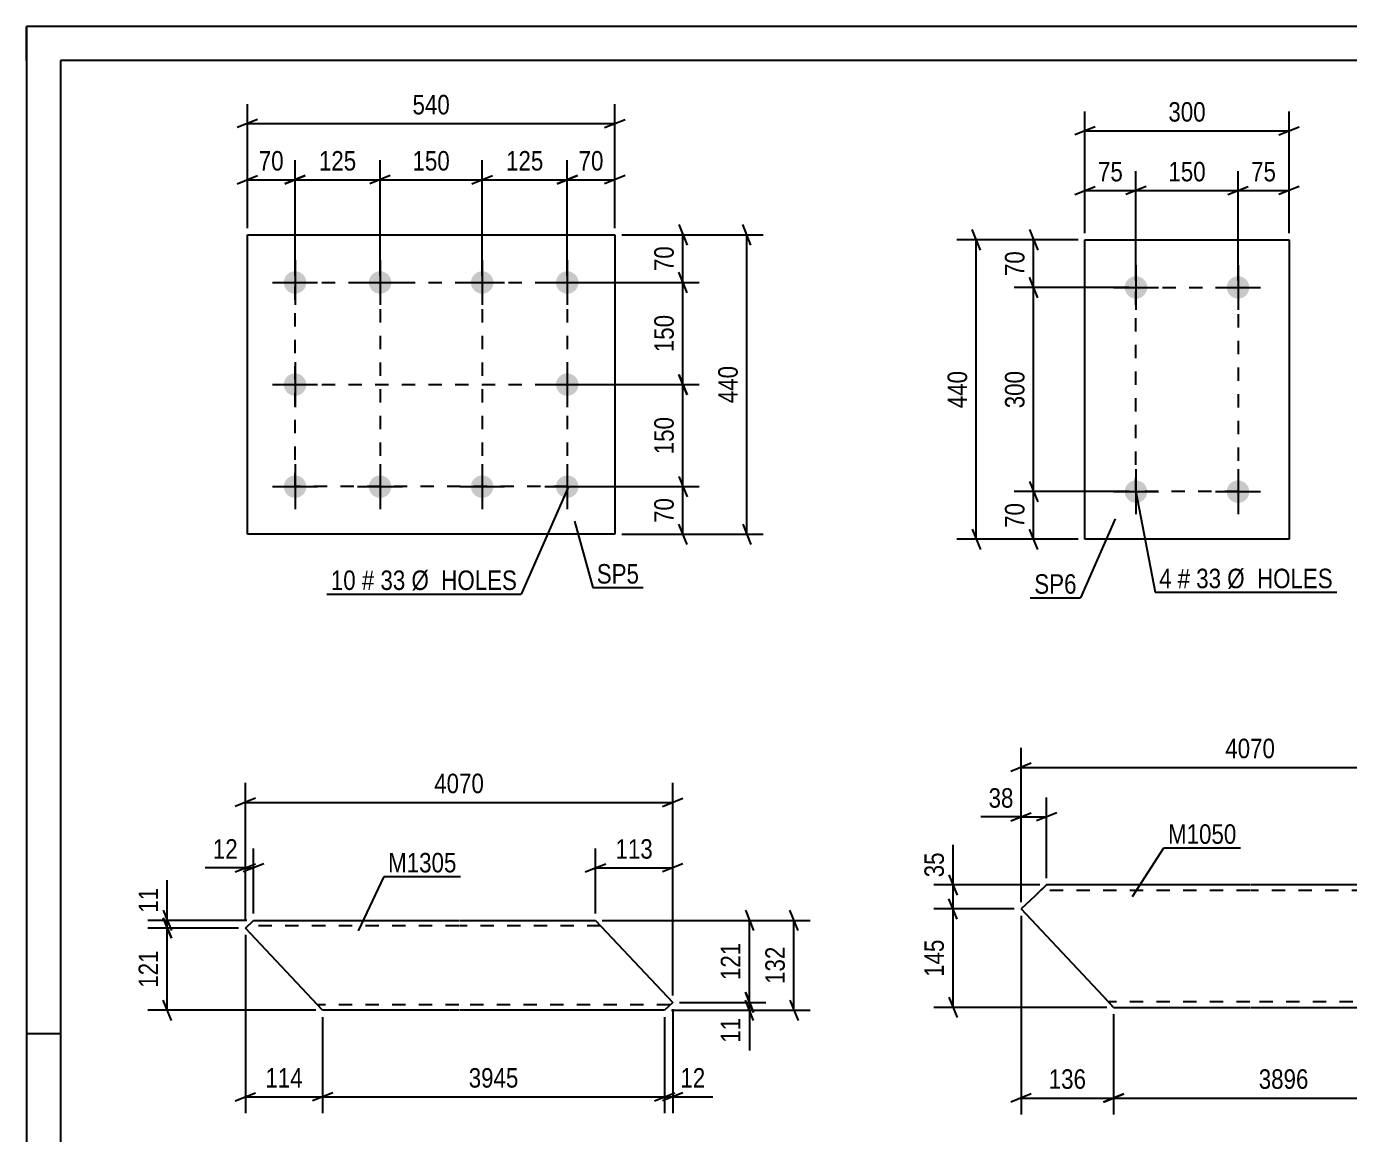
# Model space of a CAD drawing. Header units: millimetres. Extents: x 0 to 420, y 0 to 297.
# Drawn here: x 0 to 194.4, y 134.2 to 297 of the extents above; entities that cross this region are included whole.
import ezdxf

# ---------------------------------------------------------------- set-up
doc = ezdxf.new("R2010")
doc.units = ezdxf.units.MM
doc.linetypes.add('DXK_LINE_DOT2', pattern=[3.9198, 1.9599, -1.9599])
doc.styles.add('Arial Narrow', font='ARIALN.TTF', dxfattribs={"height": 0.2})

# ---------------------------------------------------------------- blocks, each defined once
blk = doc.blocks.new('Unknown-761551865-1131')
at = {"color": 5, "linetype": 'Continuous'}
for p, q in [((420, 297), (0, 297)), ((0, 297), (0, 0)), ((0, 292), (0, 297)), ((415, 292), (5, 292)), ((5, 292), (5, 5)), ((5, 149), (0, 149))]:
    blk.add_line(p, q, dxfattribs=at)
blk = doc.blocks.new('Part-761551865-6262 - 6256')
at = {"color": 2, "linetype": 'Continuous'}
for p, q in [((148.22, 169.26), (146.17, 167.33)), ((149.92, 170.86), (148.22, 169.26)), ((179.77, 170.86), (149.92, 170.86)), ((199.87, 170.86), (179.87, 170.86)), ((213.48, 156.39), (199.87, 170.86)), ((158.27, 154.46), (146.17, 167.33)), ((213.48, 156.39), (209.73, 152.86)), ((159.77, 152.86), (158.27, 154.46)), ((159.77, 152.86), (179.77, 152.86)), ((179.87, 152.86), (209.73, 152.86))]:
    blk.add_line(p, q, dxfattribs=at)
at = {"color": 7, "linetype": 'DXK_LINE_DOT2'}
for p, q in [((149.92, 170.86), (148.87, 169.87)), ((179.77, 170.06), (149.07, 170.06)), ((200.63, 170.06), (179.87, 170.06)), ((159.66, 152.98), (158.27, 154.46)), ((179.77, 153.66), (159.02, 153.66)), ((210.58, 153.66), (179.87, 153.66))]:
    blk.add_line(p, q, dxfattribs=at)
blk = doc.blocks.new('Part-761551865-3406 - 3389')
at = {"color": 2, "linetype": 'Continuous'}
for p, q in [((32.17, 164.53), (33.37, 165.65)), ((33.37, 165.65), (63.52, 165.65)), ((63.62, 165.65), (83.62, 165.65)), ((83.62, 165.65), (94.97, 153.59)), ((43.52, 152.45), (32.17, 164.53)), ((63.52, 152.45), (43.52, 152.45)), ((93.77, 152.45), (63.62, 152.45)), ((94.97, 153.59), (93.77, 152.45))]:
    blk.add_line(p, q, dxfattribs=at)
at = {"color": 7, "linetype": 'DXK_LINE_DOT2'}
for p, q in [((63.52, 164.85), (32.52, 164.85)), ((84.38, 164.85), (63.62, 164.85)), ((63.52, 153.25), (42.77, 153.25)), ((94.62, 153.25), (63.62, 153.25))]:
    blk.add_line(p, q, dxfattribs=at)
blk = doc.blocks.new('Bolt-761551865-6802 - 6768')
at = {"linetype": 'Continuous'}
for points in [[(163.05, 260.3, -1), (163.05, 257, -1)], [(178.05, 260.3, -1), (178.05, 257, -1)], [(163.05, 230.3, -1), (163.05, 227, -1)], [(178.05, 230.3, -1), (178.05, 227, -1)]]:
    blk.add_hatch(color=1, dxfattribs=at).paths.add_polyline_path(points)
at = {"color": 1, "linetype": 'Continuous'}
for p, q in [((163.05, 261.95), (163.05, 255.35)), ((178.05, 261.95), (178.05, 255.35)), ((159.75, 258.65), (166.35, 258.65)), ((174.75, 258.65), (181.35, 258.65)), ((163.05, 231.95), (163.05, 225.35)), ((178.05, 231.95), (178.05, 225.35)), ((159.75, 228.65), (166.35, 228.65)), ((174.75, 228.65), (181.35, 228.65))]:
    blk.add_line(p, q, dxfattribs=at)
blk = doc.blocks.new('Part-761551865-6807 - 6768')
at = {"color": 2, "linetype": 'Continuous'}
for p, q in [((155.55, 221.65), (155.55, 265.65)), ((155.55, 265.65), (185.55, 265.65)), ((185.55, 265.65), (185.55, 221.65)), ((185.55, 221.65), (155.55, 221.65))]:
    blk.add_line(p, q, dxfattribs=at)
blk = doc.blocks.new('Bolt-761551865-6940 - 6906')
at = {"linetype": 'Continuous'}
for points in [[(39.47, 261.03, -1), (39.47, 257.73, -1)], [(51.97, 261.03, -1), (51.97, 257.73, -1)], [(66.97, 261.03, -1), (66.97, 257.73, -1)], [(79.47, 261.03, -1), (79.47, 257.73, -1)], [(39.47, 246.03, -1), (39.47, 242.73, -1)], [(79.47, 246.03, -1), (79.47, 242.73, -1)], [(39.47, 231.03, -1), (39.47, 227.73, -1)], [(51.97, 231.03, -1), (51.97, 227.73, -1)], [(66.97, 231.03, -1), (66.97, 227.73, -1)], [(79.47, 231.03, -1), (79.47, 227.73, -1)]]:
    blk.add_hatch(color=1, dxfattribs=at).paths.add_polyline_path(points)
at = {"color": 1, "linetype": 'Continuous'}
for p, q in [((39.47, 262.68), (39.47, 256.08)), ((51.97, 262.68), (51.97, 256.08)), ((66.97, 262.68), (66.97, 256.08)), ((79.47, 262.68), (79.47, 256.08)), ((36.17, 259.38), (42.77, 259.38)), ((48.67, 259.38), (55.27, 259.38)), ((63.67, 259.38), (70.27, 259.38)), ((76.17, 259.38), (82.77, 259.38)), ((39.47, 247.68), (39.47, 241.08)), ((79.47, 247.68), (79.47, 241.08)), ((36.17, 244.38), (42.77, 244.38)), ((76.17, 244.38), (82.77, 244.38)), ((39.47, 232.68), (39.47, 226.08)), ((51.97, 232.68), (51.97, 226.08)), ((66.97, 232.68), (66.97, 226.08)), ((79.47, 232.68), (79.47, 226.08)), ((36.17, 229.38), (42.77, 229.38)), ((48.67, 229.38), (55.27, 229.38)), ((63.67, 229.38), (70.27, 229.38)), ((76.17, 229.38), (82.77, 229.38))]:
    blk.add_line(p, q, dxfattribs=at)
blk = doc.blocks.new('Part-761551865-6945 - 6906')
at = {"color": 2, "linetype": 'Continuous'}
for p, q in [((32.47, 222.38), (32.47, 266.38)), ((32.47, 266.38), (86.47, 266.38)), ((86.47, 266.38), (86.47, 222.38)), ((86.47, 222.38), (32.47, 222.38))]:
    blk.add_line(p, q, dxfattribs=at)
blk = doc.blocks.new('Rectangle-761551865-6892 - 6768')
at = {"color": 1, "linetype": 'DXK_LINE_DOT2'}
blk.add_lwpolyline([(163.05, 258.65), (178.05, 258.65), (178.05, 228.65), (163.05, 228.65), (163.05, 258.65)], close=True, dxfattribs=at)
blk = doc.blocks.new('Rectangle-761551865-7038 - 6906')
at = {"color": 1, "linetype": 'DXK_LINE_DOT2'}
blk.add_lwpolyline([(39.47, 259.38), (79.47, 259.38), (79.47, 229.38), (39.47, 229.38), (39.47, 259.38)], close=True, dxfattribs=at)
blk = doc.blocks.new('Line-761551865-7034 - 6906')
at = {"color": 1, "linetype": 'DXK_LINE_DOT2'}
blk.add_line((51.97, 259.38), (51.97, 230.28), dxfattribs=at)
blk = doc.blocks.new('Line-761551865-7020 - 6906')
at = {"color": 1, "linetype": 'DXK_LINE_DOT2'}
blk.add_line((66.97, 259.38), (66.97, 229.38), dxfattribs=at)
blk = doc.blocks.new('Line-761551865-7027 - 6906')
at = {"color": 1, "linetype": 'DXK_LINE_DOT2'}
blk.add_line((39.47, 244.38), (79.47, 244.38), dxfattribs=at)
blk = doc.blocks.new('StraightDimension-761551865-6346 - 6256')
at = {"color": 7, "linetype": 'Continuous'}
for p, q in [((145.17, 167.33), (133.32, 167.33)), ((136.77, 165.83), (135.57, 168.83)), ((136.17, 152.86), (136.17, 167.33)), ((135.57, 154.36), (136.77, 151.36)), ((158.77, 152.86), (133.32, 152.86))]:
    blk.add_line(p, q, dxfattribs=at)
at = {"color": 0}
blk.add_wipeout([(135.42, 163.43), (131.22, 163.43), (131.22, 156.75), (135.42, 156.75)], dxfattribs=at)
at = {"color": 3, "style": 'Arial Narrow'}
blk.add_text('145', height=2.863, rotation=90.0002, dxfattribs=at).set_placement((134.82, 157.35))
blk = doc.blocks.new('StraightDimension-761551865-6362 - 6256')
at = {"color": 7, "linetype": 'Continuous'}
for p, q in [((135.57, 172.36), (136.77, 169.36)), ((148.92, 170.86), (133.32, 170.86)), ((136.17, 167.33), (136.17, 170.86)), ((145.17, 167.33), (133.32, 167.33)), ((136.77, 165.83), (135.57, 168.83))]:
    blk.add_line(p, q, dxfattribs=at)
at = {"color": 0}
blk.add_wipeout([(135.42, 176.24), (131.22, 176.24), (131.22, 171.38), (135.42, 171.38)], dxfattribs=at)
at = {"color": 7, "linetype": 'Continuous'}
blk.add_line((136.17, 170.86), (136.17, 176.76), dxfattribs=at)
blk.add_line((136.17, 170.86), (136.17, 176.76), dxfattribs=at)
at = {"color": 3, "style": 'Arial Narrow'}
blk.add_text('35', height=2.863, rotation=90.0002, dxfattribs=at).set_placement((134.82, 171.98))
blk = doc.blocks.new('StraightDimension-761551865-6278 - 6256')
at = {"color": 7, "linetype": 'Continuous'}
for p, q in [((159.77, 151.86), (159.77, 137.15)), ((209.73, 151.86), (209.73, 137.15)), ((161.27, 140.15), (158.27, 138.95)), ((208.23, 138.95), (211.23, 140.15)), ((159.77, 139.55), (209.73, 139.55))]:
    blk.add_line(p, q, dxfattribs=at)
at = {"color": 0}
blk.add_wipeout([(189.01, 140.3), (189.01, 144.5), (180.49, 144.5), (180.49, 140.3)], dxfattribs=at)
at = {"color": 3, "style": 'Arial Narrow'}
blk.add_text('3896', height=2.863, dxfattribs=at).set_placement((181.09, 140.9))
blk = doc.blocks.new('StraightDimension-761551865-6265 - 6256')
at = {"color": 7, "linetype": 'Continuous'}
for p, q in [((146.17, 166.33), (146.17, 137.15)), ((159.77, 151.86), (159.77, 137.15)), ((147.67, 140.15), (144.67, 138.95)), ((158.27, 138.95), (161.27, 140.15)), ((146.17, 139.55), (159.77, 139.55))]:
    blk.add_line(p, q, dxfattribs=at)
at = {"color": 0}
blk.add_wipeout([(156.31, 140.3), (156.31, 144.5), (149.63, 144.5), (149.63, 140.3)], dxfattribs=at)
at = {"color": 3, "style": 'Arial Narrow'}
blk.add_text('136', height=2.863, dxfattribs=at).set_placement((150.23, 140.9))
blk = doc.blocks.new('StraightDimension-761551865-6332 - 6256')
at = {"color": 7, "linetype": 'Continuous'}
for p, q in [((146.17, 168.33), (146.17, 183.71)), ((149.92, 171.86), (149.92, 183.71)), ((144.67, 180.26), (147.67, 181.46)), ((146.17, 180.86), (149.92, 180.86)), ((151.42, 181.46), (148.42, 180.26))]:
    blk.add_line(p, q, dxfattribs=at)
at = {"color": 0}
blk.add_wipeout([(145.64, 181.61), (145.64, 185.81), (140.79, 185.81), (140.79, 181.61)], dxfattribs=at)
at = {"color": 7, "linetype": 'Continuous'}
blk.add_line((146.17, 180.86), (140.26, 180.86), dxfattribs=at)
blk.add_line((146.17, 180.86), (140.26, 180.86), dxfattribs=at)
at = {"color": 3, "style": 'Arial Narrow'}
blk.add_text('38', height=2.863, dxfattribs=at).set_placement((141.39, 182.21))
blk = doc.blocks.new('StraightDimension-761551865-6424 - 6256')
at = {"color": 7, "linetype": 'Continuous'}
for p, q in [((146.17, 168.33), (146.17, 190.98)), ((213.48, 157.39), (213.48, 190.98)), ((147.67, 188.73), (144.67, 187.53)), ((211.98, 187.53), (214.98, 188.73)), ((146.17, 188.13), (213.48, 188.13))]:
    blk.add_line(p, q, dxfattribs=at)
at = {"color": 0}
blk.add_wipeout([(184.08, 188.88), (184.08, 193.08), (175.57, 193.08), (175.57, 188.88)], dxfattribs=at)
at = {"color": 3, "style": 'Arial Narrow'}
blk.add_text('4070', height=2.863, dxfattribs=at).set_placement((176.17, 189.48))
blk = doc.blocks.new('StraightDimension-761551865-3410 - 3389')
at = {"color": 7, "linetype": 'Continuous'}
for p, q in [((32.17, 165.53), (32.17, 176.22)), ((33.37, 166.65), (33.37, 176.22)), ((30.67, 172.77), (33.67, 173.97)), ((34.87, 173.97), (31.87, 172.77)), ((32.17, 173.37), (33.37, 173.37))]:
    blk.add_line(p, q, dxfattribs=at)
at = {"color": 0}
blk.add_wipeout([(31.65, 174.12), (31.65, 178.32), (26.79, 178.32), (26.79, 174.12)], dxfattribs=at)
at = {"color": 7, "linetype": 'Continuous'}
blk.add_line((32.17, 173.37), (26.27, 173.37), dxfattribs=at)
blk.add_line((32.17, 173.37), (26.27, 173.37), dxfattribs=at)
at = {"color": 3, "style": 'Arial Narrow'}
blk.add_text('12', height=2.863, dxfattribs=at).set_placement((27.39, 174.72))
blk = doc.blocks.new('StraightDimension-761551865-3425 - 3389')
at = {"color": 7, "linetype": 'Continuous'}
for p, q in [((32.17, 165.53), (32.17, 185.84)), ((94.97, 154.59), (94.97, 185.84)), ((33.67, 183.59), (30.67, 182.39)), ((32.17, 182.99), (94.97, 182.99)), ((93.47, 182.39), (96.47, 183.59))]:
    blk.add_line(p, q, dxfattribs=at)
at = {"color": 0}
blk.add_wipeout([(67.83, 183.74), (67.83, 187.94), (59.32, 187.94), (59.32, 183.74)], dxfattribs=at)
at = {"color": 3, "style": 'Arial Narrow'}
blk.add_text('4070', height=2.863, dxfattribs=at).set_placement((59.92, 184.34))
blk = doc.blocks.new('StraightDimension-761551865-3489 - 3389')
at = {"color": 7, "linetype": 'Continuous'}
for p, q in [((20.09, 166.03), (21.29, 163.03)), ((31.17, 164.53), (17.84, 164.53)), ((20.69, 152.45), (20.69, 164.53)), ((21.29, 150.95), (20.09, 153.95)), ((42.52, 152.45), (17.84, 152.45))]:
    blk.add_line(p, q, dxfattribs=at)
at = {"color": 0}
blk.add_wipeout([(19.94, 161.83), (15.74, 161.83), (15.74, 155.15), (19.94, 155.15)], dxfattribs=at)
at = {"color": 3, "style": 'Arial Narrow'}
blk.add_text('121', height=2.863, rotation=90.0002, dxfattribs=at).set_placement((19.34, 155.75))
blk = doc.blocks.new('StraightDimension-761551865-3452 - 3389')
at = {"color": 7, "linetype": 'Continuous'}
for p, q in [((84.62, 165.65), (108.65, 165.65)), ((105.65, 167.15), (106.85, 164.15)), ((106.25, 153.59), (106.25, 165.65)), ((106.85, 152.09), (105.65, 155.09)), ((95.97, 153.59), (108.65, 153.59))]:
    blk.add_line(p, q, dxfattribs=at)
at = {"color": 0}
blk.add_wipeout([(105.5, 162.96), (101.3, 162.96), (101.3, 156.28), (105.5, 156.28)], dxfattribs=at)
at = {"color": 3, "style": 'Arial Narrow'}
blk.add_text('121', height=2.863, rotation=90.0002, dxfattribs=at).set_placement((104.9, 156.88))
blk = doc.blocks.new('StraightDimension-761551865-3436 - 3389')
at = {"color": 7, "linetype": 'Continuous'}
for p, q in [((105.65, 155.09), (106.85, 152.09)), ((106.85, 150.95), (105.65, 153.95)), ((94.77, 152.45), (108.65, 152.45)), ((95.97, 153.59), (108.65, 153.59)), ((106.25, 152.45), (106.25, 153.59))]:
    blk.add_line(p, q, dxfattribs=at)
at = {"color": 0}
blk.add_wipeout([(105.5, 151.93), (101.3, 151.93), (101.3, 147.07), (105.5, 147.07)], dxfattribs=at)
at = {"color": 7, "linetype": 'Continuous'}
blk.add_line((106.25, 152.45), (106.25, 146.55), dxfattribs=at)
blk.add_line((106.25, 152.45), (106.25, 146.55), dxfattribs=at)
at = {"color": 3, "style": 'Arial Narrow'}
blk.add_text('11', height=2.863, rotation=90.0002, dxfattribs=at).set_placement((104.9, 147.67))
blk = doc.blocks.new('StraightDimension-761551865-3469 - 3389')
at = {"color": 7, "linetype": 'Continuous'}
for p, q in [((84.62, 165.65), (115.19, 165.65)), ((113.39, 164.15), (112.19, 167.15)), ((112.79, 152.45), (112.79, 165.65)), ((112.19, 153.95), (113.39, 150.95)), ((94.77, 152.45), (115.19, 152.45))]:
    blk.add_line(p, q, dxfattribs=at)
at = {"color": 0}
blk.add_wipeout([(112.04, 162.4), (107.84, 162.4), (107.84, 155.71), (112.04, 155.71)], dxfattribs=at)
at = {"color": 3, "style": 'Arial Narrow'}
blk.add_text('132', height=2.863, rotation=90.0002, dxfattribs=at).set_placement((111.44, 156.31))
blk = doc.blocks.new('StraightDimension-761551865-3569 - 3389')
at = {"color": 7, "linetype": 'Continuous'}
for p, q in [((43.52, 151.45), (43.52, 137.33)), ((93.77, 151.45), (93.77, 137.33)), ((45.02, 140.33), (42.02, 139.13)), ((92.27, 139.13), (95.27, 140.33)), ((43.52, 139.73), (93.77, 139.73))]:
    blk.add_line(p, q, dxfattribs=at)
at = {"color": 0}
blk.add_wipeout([(72.9, 140.48), (72.9, 144.68), (64.39, 144.68), (64.39, 140.48)], dxfattribs=at)
at = {"color": 3, "style": 'Arial Narrow'}
blk.add_text('3945', height=2.863, dxfattribs=at).set_placement((64.99, 141.08))
blk = doc.blocks.new('StraightDimension-761551865-3505 - 3389')
at = {"color": 7, "linetype": 'Continuous'}
for p, q in [((32.37, 165.65), (17.84, 165.65)), ((20.09, 167.15), (21.29, 164.15)), ((21.29, 163.03), (20.09, 166.03)), ((20.69, 164.53), (20.69, 165.65)), ((31.17, 164.53), (17.84, 164.53))]:
    blk.add_line(p, q, dxfattribs=at)
at = {"color": 0}
blk.add_wipeout([(19.94, 171.04), (15.74, 171.04), (15.74, 166.18), (19.94, 166.18)], dxfattribs=at)
at = {"color": 7, "linetype": 'Continuous'}
blk.add_line((20.69, 165.65), (20.69, 171.56), dxfattribs=at)
blk.add_line((20.69, 165.65), (20.69, 171.56), dxfattribs=at)
at = {"color": 3, "style": 'Arial Narrow'}
blk.add_text('11', height=2.863, rotation=90.0002, dxfattribs=at).set_placement((19.34, 166.78))
blk = doc.blocks.new('StraightDimension-761551865-3522 - 3389')
at = {"color": 7, "linetype": 'Continuous'}
for p, q in [((83.62, 166.65), (83.62, 176.22)), ((94.97, 154.59), (94.97, 176.22)), ((82.12, 172.77), (85.12, 173.97)), ((83.62, 173.37), (94.97, 173.37)), ((96.47, 173.97), (93.47, 172.77))]:
    blk.add_line(p, q, dxfattribs=at)
at = {"color": 0}
blk.add_wipeout([(92.64, 174.12), (92.64, 178.32), (85.96, 178.32), (85.96, 174.12)], dxfattribs=at)
at = {"color": 3, "style": 'Arial Narrow'}
blk.add_text('113', height=2.863, dxfattribs=at).set_placement((86.56, 174.72))
blk = doc.blocks.new('StraightDimension-761551865-3543 - 3389')
at = {"color": 7, "linetype": 'Continuous'}
for p, q in [((32.17, 163.53), (32.17, 137.33)), ((43.52, 151.45), (43.52, 137.33)), ((30.67, 139.13), (33.67, 140.33)), ((45.02, 140.33), (42.02, 139.13)), ((32.17, 139.73), (43.52, 139.73))]:
    blk.add_line(p, q, dxfattribs=at)
at = {"color": 0}
blk.add_wipeout([(41.19, 140.48), (41.19, 144.68), (34.51, 144.68), (34.51, 140.48)], dxfattribs=at)
at = {"color": 3, "style": 'Arial Narrow'}
blk.add_text('114', height=2.863, dxfattribs=at).set_placement((35.11, 141.08))
blk = doc.blocks.new('StraightDimension-761551865-3556 - 3389')
at = {"color": 7, "linetype": 'Continuous'}
for p, q in [((94.97, 152.59), (94.97, 137.33)), ((93.77, 151.45), (93.77, 137.33)), ((92.27, 139.13), (95.27, 140.33)), ((96.47, 140.33), (93.47, 139.13)), ((93.77, 139.73), (94.97, 139.73))]:
    blk.add_line(p, q, dxfattribs=at)
at = {"color": 0}
blk.add_wipeout([(100.35, 140.48), (100.35, 144.68), (95.5, 144.68), (95.5, 140.48)], dxfattribs=at)
at = {"color": 7, "linetype": 'Continuous'}
blk.add_line((94.97, 139.73), (100.88, 139.73), dxfattribs=at)
blk.add_line((94.97, 139.73), (100.88, 139.73), dxfattribs=at)
at = {"color": 3, "style": 'Arial Narrow'}
blk.add_text('12', height=2.863, dxfattribs=at).set_placement((96.1, 141.08))
blk = doc.blocks.new('StraightDimension-761551865-6819 - 6768')
at = {"color": 7, "linetype": 'Continuous'}
for p, q in [((162.05, 258.65), (145.16, 258.65)), ((148.61, 257.15), (147.41, 260.15)), ((148.01, 228.65), (148.01, 258.65)), ((147.41, 230.15), (148.61, 227.15)), ((162.05, 228.65), (145.16, 228.65))]:
    blk.add_line(p, q, dxfattribs=at)
at = {"color": 0}
blk.add_wipeout([(147.26, 246.99), (143.06, 246.99), (143.06, 240.3), (147.26, 240.3)], dxfattribs=at)
at = {"color": 3, "style": 'Arial Narrow'}
blk.add_text('300', height=2.863, rotation=90.0002, dxfattribs=at).set_placement((146.66, 240.9))
blk = doc.blocks.new('StraightDimension-761551865-6871 - 6768')
at = {"color": 7, "linetype": 'Continuous'}
for p, q in [((155.55, 266.65), (155.55, 275.74)), ((163.05, 259.65), (163.05, 275.74)), ((154.05, 272.29), (157.05, 273.49)), ((155.55, 272.89), (163.05, 272.89)), ((164.55, 273.49), (161.55, 272.29))]:
    blk.add_line(p, q, dxfattribs=at)
at = {"color": 0}
blk.add_wipeout([(161.73, 273.64), (161.73, 277.84), (156.87, 277.84), (156.87, 273.64)], dxfattribs=at)
at = {"color": 3, "style": 'Arial Narrow'}
blk.add_text('75', height=2.863, dxfattribs=at).set_placement((157.47, 274.24))
blk = doc.blocks.new('StraightDimension-761551865-6809 - 6768')
at = {"color": 7, "linetype": 'Continuous'}
for p, q in [((147.41, 267.15), (148.61, 264.15)), ((154.55, 265.65), (145.16, 265.65)), ((148.01, 258.65), (148.01, 265.65)), ((162.05, 258.65), (145.16, 258.65)), ((148.61, 257.15), (147.41, 260.15))]:
    blk.add_line(p, q, dxfattribs=at)
at = {"color": 0}
blk.add_wipeout([(147.26, 264.57), (143.06, 264.57), (143.06, 259.72), (147.26, 259.72)], dxfattribs=at)
at = {"color": 3, "style": 'Arial Narrow'}
blk.add_text('70', height=2.863, rotation=90.0002, dxfattribs=at).set_placement((146.66, 260.32))
blk = doc.blocks.new('StraightDimension-761551865-6829 - 6768')
at = {"color": 7, "linetype": 'Continuous'}
for p, q in [((147.41, 230.15), (148.61, 227.15)), ((162.05, 228.65), (145.16, 228.65)), ((148.01, 221.65), (148.01, 228.65)), ((148.61, 220.15), (147.41, 223.15)), ((154.55, 221.65), (145.16, 221.65))]:
    blk.add_line(p, q, dxfattribs=at)
at = {"color": 0}
blk.add_wipeout([(147.26, 227.57), (143.06, 227.57), (143.06, 222.72), (147.26, 222.72)], dxfattribs=at)
at = {"color": 3, "style": 'Arial Narrow'}
blk.add_text('70', height=2.863, rotation=90.0002, dxfattribs=at).set_placement((146.66, 223.32))
blk = doc.blocks.new('StraightDimension-761551865-6840 - 6768')
at = {"color": 7, "linetype": 'Continuous'}
for p, q in [((140.18, 264.15), (138.98, 267.15)), ((154.55, 265.65), (136.73, 265.65)), ((139.58, 221.65), (139.58, 265.65)), ((138.98, 223.15), (140.18, 220.15)), ((154.55, 221.65), (136.73, 221.65))]:
    blk.add_line(p, q, dxfattribs=at)
at = {"color": 0}
blk.add_wipeout([(138.83, 246.99), (134.63, 246.99), (134.63, 240.3), (138.83, 240.3)], dxfattribs=at)
at = {"color": 3, "style": 'Arial Narrow'}
blk.add_text('440', height=2.863, rotation=90.0002, dxfattribs=at).set_placement((138.23, 240.9))
blk = doc.blocks.new('StraightDimension-761551865-6851 - 6768')
at = {"color": 7, "linetype": 'Continuous'}
for p, q in [((178.05, 259.65), (178.05, 275.74)), ((185.55, 266.65), (185.55, 275.74)), ((176.55, 272.29), (179.55, 273.49)), ((178.05, 272.89), (185.55, 272.89)), ((187.05, 273.49), (184.05, 272.29))]:
    blk.add_line(p, q, dxfattribs=at)
at = {"color": 0}
blk.add_wipeout([(184.23, 273.64), (184.23, 277.84), (179.37, 277.84), (179.37, 273.64)], dxfattribs=at)
at = {"color": 3, "style": 'Arial Narrow'}
blk.add_text('75', height=2.863, dxfattribs=at).set_placement((179.97, 274.24))
blk = doc.blocks.new('StraightDimension-761551865-6861 - 6768')
at = {"color": 7, "linetype": 'Continuous'}
for p, q in [((163.05, 259.65), (163.05, 275.74)), ((178.05, 259.65), (178.05, 275.74)), ((164.55, 273.49), (161.55, 272.29)), ((163.05, 272.89), (178.05, 272.89)), ((176.55, 272.29), (179.55, 273.49))]:
    blk.add_line(p, q, dxfattribs=at)
at = {"color": 0}
blk.add_wipeout([(173.89, 273.64), (173.89, 277.84), (167.21, 277.84), (167.21, 273.64)], dxfattribs=at)
at = {"color": 3, "style": 'Arial Narrow'}
blk.add_text('150', height=2.863, dxfattribs=at).set_placement((167.81, 274.24))
blk = doc.blocks.new('StraightDimension-761551865-6882 - 6768')
at = {"color": 7, "linetype": 'Continuous'}
for p, q in [((155.55, 266.65), (155.55, 284.52)), ((185.55, 266.65), (185.55, 284.52)), ((157.05, 282.27), (154.05, 281.07)), ((184.05, 281.07), (187.05, 282.27)), ((155.55, 281.67), (185.55, 281.67))]:
    blk.add_line(p, q, dxfattribs=at)
at = {"color": 0}
blk.add_wipeout([(173.89, 282.42), (173.89, 286.62), (167.21, 286.62), (167.21, 282.42)], dxfattribs=at)
at = {"color": 3, "style": 'Arial Narrow'}
blk.add_text('300', height=2.863, dxfattribs=at).set_placement((167.81, 283.02))
blk = doc.blocks.new('StraightDimension-761551865-6970 - 6906')
at = {"color": 7, "linetype": 'Continuous'}
for p, q in [((51.97, 260.38), (51.97, 277.33)), ((66.97, 260.38), (66.97, 277.33)), ((53.47, 275.08), (50.47, 273.88)), ((51.97, 274.48), (66.97, 274.48)), ((65.47, 273.88), (68.47, 275.08))]:
    blk.add_line(p, q, dxfattribs=at)
at = {"color": 0}
blk.add_wipeout([(62.81, 275.23), (62.81, 279.43), (56.13, 279.43), (56.13, 275.23)], dxfattribs=at)
at = {"color": 3, "style": 'Arial Narrow'}
blk.add_text('150', height=2.863, dxfattribs=at).set_placement((56.73, 275.83))
blk = doc.blocks.new('StraightDimension-761551865-6974 - 6906')
at = {"color": 7, "linetype": 'Continuous'}
for p, q in [((32.47, 267.38), (32.47, 277.33)), ((39.47, 260.38), (39.47, 277.33)), ((30.97, 273.88), (33.97, 275.08)), ((32.47, 274.48), (39.47, 274.48)), ((40.97, 275.08), (37.97, 273.88))]:
    blk.add_line(p, q, dxfattribs=at)
at = {"color": 0}
blk.add_wipeout([(38.4, 275.23), (38.4, 279.43), (33.54, 279.43), (33.54, 275.23)], dxfattribs=at)
at = {"color": 3, "style": 'Arial Narrow'}
blk.add_text('70', height=2.863, dxfattribs=at).set_placement((34.14, 275.83))
blk = doc.blocks.new('StraightDimension-761551865-6947 - 6906')
at = {"color": 7, "linetype": 'Continuous'}
for p, q in [((32.47, 267.38), (32.47, 285.58)), ((86.47, 267.38), (86.47, 285.58)), ((33.97, 283.33), (30.97, 282.13)), ((32.47, 282.73), (86.47, 282.73)), ((84.97, 282.13), (87.97, 283.33))]:
    blk.add_line(p, q, dxfattribs=at)
at = {"color": 0}
blk.add_wipeout([(62.81, 283.48), (62.81, 287.68), (56.13, 287.68), (56.13, 283.48)], dxfattribs=at)
at = {"color": 3, "style": 'Arial Narrow'}
blk.add_text('540', height=2.863, dxfattribs=at).set_placement((56.73, 284.08))
blk = doc.blocks.new('StraightDimension-761551865-6958 - 6906')
at = {"color": 7, "linetype": 'Continuous'}
for p, q in [((79.47, 260.38), (79.47, 277.33)), ((86.47, 267.38), (86.47, 277.33)), ((77.97, 273.88), (80.97, 275.08)), ((79.47, 274.48), (86.47, 274.48)), ((87.97, 275.08), (84.97, 273.88))]:
    blk.add_line(p, q, dxfattribs=at)
at = {"color": 0}
blk.add_wipeout([(85.4, 275.23), (85.4, 279.43), (80.54, 279.43), (80.54, 275.23)], dxfattribs=at)
at = {"color": 3, "style": 'Arial Narrow'}
blk.add_text('70', height=2.863, dxfattribs=at).set_placement((81.14, 275.83))
blk = doc.blocks.new('StraightDimension-761551865-6968 - 6906')
at = {"color": 7, "linetype": 'Continuous'}
for p, q in [((66.97, 260.38), (66.97, 277.33)), ((79.47, 260.38), (79.47, 277.33)), ((65.47, 273.88), (68.47, 275.08)), ((66.97, 274.48), (79.47, 274.48)), ((80.97, 275.08), (77.97, 273.88))]:
    blk.add_line(p, q, dxfattribs=at)
at = {"color": 0}
blk.add_wipeout([(76.56, 275.23), (76.56, 279.43), (69.88, 279.43), (69.88, 275.23)], dxfattribs=at)
at = {"color": 3, "style": 'Arial Narrow'}
blk.add_text('125', height=2.863, dxfattribs=at).set_placement((70.48, 275.83))
blk = doc.blocks.new('StraightDimension-761551865-6972 - 6906')
at = {"color": 7, "linetype": 'Continuous'}
for p, q in [((39.47, 260.38), (39.47, 277.33)), ((51.97, 260.38), (51.97, 277.33)), ((37.97, 273.88), (40.97, 275.08)), ((39.47, 274.48), (51.97, 274.48)), ((53.47, 275.08), (50.47, 273.88))]:
    blk.add_line(p, q, dxfattribs=at)
at = {"color": 0}
blk.add_wipeout([(49.06, 275.23), (49.06, 279.43), (42.38, 279.43), (42.38, 275.23)], dxfattribs=at)
at = {"color": 3, "style": 'Arial Narrow'}
blk.add_text('125', height=2.863, dxfattribs=at).set_placement((42.98, 275.83))
blk = doc.blocks.new('StraightDimension-761551865-6985 - 6906')
at = {"color": 7, "linetype": 'Continuous'}
for p, q in [((87.47, 266.38), (108.27, 266.38)), ((106.47, 264.88), (105.27, 267.88)), ((105.87, 222.38), (105.87, 266.38)), ((105.27, 223.88), (106.47, 220.88)), ((87.47, 222.38), (108.27, 222.38))]:
    blk.add_line(p, q, dxfattribs=at)
at = {"color": 0}
blk.add_wipeout([(105.12, 247.72), (100.92, 247.72), (100.92, 241.04), (105.12, 241.04)], dxfattribs=at)
at = {"color": 3, "style": 'Arial Narrow'}
blk.add_text('440', height=2.863, rotation=90.0002, dxfattribs=at).set_placement((104.52, 241.64))
blk = doc.blocks.new('StraightDimension-761551865-6996 - 6906')
at = {"color": 7, "linetype": 'Continuous'}
for p, q in [((87.47, 266.38), (98.87, 266.38)), ((95.87, 267.88), (97.07, 264.88)), ((96.47, 259.38), (96.47, 266.38)), ((97.07, 257.88), (95.87, 260.88)), ((80.47, 259.38), (98.87, 259.38))]:
    blk.add_line(p, q, dxfattribs=at)
at = {"color": 0}
blk.add_wipeout([(95.72, 265.31), (91.52, 265.31), (91.52, 260.45), (95.72, 260.45)], dxfattribs=at)
at = {"color": 3, "style": 'Arial Narrow'}
blk.add_text('70', height=2.863, rotation=90.0002, dxfattribs=at).set_placement((95.12, 261.05))
blk = doc.blocks.new('StraightDimension-761551865-7006 - 6906')
at = {"color": 7, "linetype": 'Continuous'}
for p, q in [((97.07, 257.88), (95.87, 260.88)), ((80.47, 259.38), (98.87, 259.38)), ((96.47, 244.38), (96.47, 259.38)), ((95.87, 245.88), (97.07, 242.88)), ((80.47, 244.38), (98.87, 244.38))]:
    blk.add_line(p, q, dxfattribs=at)
at = {"color": 0}
blk.add_wipeout([(95.72, 255.22), (91.52, 255.22), (91.52, 248.54), (95.72, 248.54)], dxfattribs=at)
at = {"color": 3, "style": 'Arial Narrow'}
blk.add_text('150', height=2.863, rotation=90.0002, dxfattribs=at).set_placement((95.12, 249.14))
blk = doc.blocks.new('StraightDimension-761551865-7008 - 6906')
at = {"color": 7, "linetype": 'Continuous'}
for p, q in [((97.07, 242.88), (95.87, 245.88)), ((80.47, 244.38), (98.87, 244.38)), ((96.47, 229.38), (96.47, 244.38)), ((95.87, 230.88), (97.07, 227.88)), ((80.47, 229.38), (98.87, 229.38))]:
    blk.add_line(p, q, dxfattribs=at)
at = {"color": 0}
blk.add_wipeout([(95.72, 240.22), (91.52, 240.22), (91.52, 233.54), (95.72, 233.54)], dxfattribs=at)
at = {"color": 3, "style": 'Arial Narrow'}
blk.add_text('150', height=2.863, rotation=90.0002, dxfattribs=at).set_placement((95.12, 234.14))
blk = doc.blocks.new('StraightDimension-761551865-7010 - 6906')
at = {"color": 7, "linetype": 'Continuous'}
for p, q in [((95.87, 230.88), (97.07, 227.88)), ((80.47, 229.38), (98.87, 229.38)), ((96.47, 222.38), (96.47, 229.38)), ((97.07, 220.88), (95.87, 223.88)), ((87.47, 222.38), (98.87, 222.38))]:
    blk.add_line(p, q, dxfattribs=at)
at = {"color": 0}
blk.add_wipeout([(95.72, 228.31), (91.52, 228.31), (91.52, 223.45), (95.72, 223.45)], dxfattribs=at)
at = {"color": 3, "style": 'Arial Narrow'}
blk.add_text('70', height=2.863, rotation=90.0002, dxfattribs=at).set_placement((95.12, 224.05))
blk = doc.blocks.new('Mark-761551865-6258 - 6256')
at = {"color": 0}
blk.add_wipeout([(177.81, 176.9), (177.81, 179.9), (167.76, 179.9), (167.76, 176.9)], dxfattribs=at)
blk.add_wipeout([(177.81, 176.9), (177.81, 179.9), (167.76, 179.9), (167.76, 176.9)], dxfattribs=at)
at = {"color": 30, "linetype": 'Continuous'}
for p, q in [((162.56, 169.15), (167.16, 176.3)), ((167.16, 176.3), (178.41, 176.3))]:
    blk.add_line(p, q, dxfattribs=at)
at = {"color": 3, "style": 'Arial Narrow'}
blk.add_text('M1050', height=2.863, dxfattribs=at).set_placement((167.76, 176.9))
blk = doc.blocks.new('Mark-761551865-3402 - 3389')
at = {"color": 0}
blk.add_wipeout([(63.2, 172.7), (63.2, 175.7), (53.15, 175.7), (53.15, 172.7)], dxfattribs=at)
blk.add_wipeout([(63.2, 172.7), (63.2, 175.7), (53.15, 175.7), (53.15, 172.7)], dxfattribs=at)
at = {"color": 30, "linetype": 'Continuous'}
for p, q in [((48.8, 164.1), (52.55, 172.1)), ((52.55, 172.1), (63.8, 172.1))]:
    blk.add_line(p, q, dxfattribs=at)
at = {"color": 3, "style": 'Arial Narrow'}
blk.add_text('M1305', height=2.863, dxfattribs=at).set_placement((53.15, 172.7))
blk = doc.blocks.new('Mark-761551865-6798 - 6768')
at = {"color": 0}
blk.add_wipeout([(168.28, 214.46), (168.28, 217.46), (166.45, 217.46), (166.45, 214.46)], dxfattribs=at)
blk.add_wipeout([(168.28, 214.46), (168.28, 217.46), (166.45, 217.46), (166.45, 214.46)], dxfattribs=at)
at = {"color": 7, "linetype": 'Continuous'}
blk.add_line((163.05, 228.65), (165.85, 213.86), dxfattribs=at)
at = {"color": 3, "style": 'Arial Narrow'}
blk.add_text('4', height=2.86, dxfattribs=at).set_placement((166.45, 214.46))
at = {"color": 0}
blk.add_wipeout([(171, 214.46), (171, 217.46), (169.18, 217.46), (169.18, 214.46)], dxfattribs=at)
blk.add_wipeout([(171, 214.46), (171, 217.46), (169.18, 217.46), (169.18, 214.46)], dxfattribs=at)
blk.add_wipeout([(175.56, 214.46), (175.56, 217.46), (171.9, 217.46), (171.9, 214.46)], dxfattribs=at)
blk.add_wipeout([(175.56, 214.46), (175.56, 217.46), (171.9, 217.46), (171.9, 214.46)], dxfattribs=at)
at = {"color": 3, "style": 'Arial Narrow'}
for s, height, p in [('#', 2.86, (169.18, 214.46)), ('33', 2.863, (171.9, 214.46))]:
    blk.add_text(s, height=height, dxfattribs=at).set_placement(p)
at = {"color": 0}
blk.add_wipeout([(191.99, 214.46), (191.99, 217.46), (176.46, 217.46), (176.46, 214.46)], dxfattribs=at)
blk.add_wipeout([(191.99, 214.46), (191.99, 217.46), (176.46, 217.46), (176.46, 214.46)], dxfattribs=at)
at = {"color": 7, "linetype": 'Continuous'}
blk.add_line((165.85, 213.86), (192.59, 213.86), dxfattribs=at)
at = {"color": 3, "style": 'Arial Narrow'}
blk.add_text('Ø  HOLES', height=2.863, dxfattribs=at).set_placement((176.46, 214.46))
blk = doc.blocks.new('Mark-761551865-6803 - 6768')
at = {"color": 0}
blk.add_wipeout([(154.32, 213.65), (154.32, 216.65), (148.11, 216.65), (148.11, 213.65)], dxfattribs=at)
blk.add_wipeout([(154.32, 213.65), (154.32, 216.65), (148.11, 216.65), (148.11, 213.65)], dxfattribs=at)
at = {"color": 30, "linetype": 'Continuous'}
for p in [(160.01, 224.63), (147.51, 213.05)]:
    blk.add_line(p, (154.92, 213.05), dxfattribs=at)
at = {"color": 3, "style": 'Arial Narrow'}
blk.add_text('SP6', height=2.863, dxfattribs=at).set_placement((148.11, 213.65))
blk = doc.blocks.new('Mark-761551865-6936 - 6906')
at = {"color": 0}
blk.add_wipeout([(48.39, 214.2), (48.39, 217.2), (44.73, 217.2), (44.73, 214.2)], dxfattribs=at)
blk.add_wipeout([(48.39, 214.2), (48.39, 217.2), (44.73, 217.2), (44.73, 214.2)], dxfattribs=at)
at = {"color": 3, "style": 'Arial Narrow'}
blk.add_text('10', height=2.863, dxfattribs=at).set_placement((44.73, 214.2))
at = {"color": 0}
blk.add_wipeout([(51.12, 214.2), (51.12, 217.2), (49.29, 217.2), (49.29, 214.2)], dxfattribs=at)
blk.add_wipeout([(51.12, 214.2), (51.12, 217.2), (49.29, 217.2), (49.29, 214.2)], dxfattribs=at)
blk.add_wipeout([(55.68, 214.2), (55.68, 217.2), (52.02, 217.2), (52.02, 214.2)], dxfattribs=at)
blk.add_wipeout([(55.68, 214.2), (55.68, 217.2), (52.02, 217.2), (52.02, 214.2)], dxfattribs=at)
at = {"color": 3, "style": 'Arial Narrow'}
for s, height, p in [('#', 2.86, (49.29, 214.2)), ('33', 2.863, (52.02, 214.2))]:
    blk.add_text(s, height=height, dxfattribs=at).set_placement(p)
at = {"color": 0}
blk.add_wipeout([(72.1, 214.2), (72.1, 217.2), (56.58, 217.2), (56.58, 214.2)], dxfattribs=at)
blk.add_wipeout([(72.1, 214.2), (72.1, 217.2), (56.58, 217.2), (56.58, 214.2)], dxfattribs=at)
at = {"color": 7, "linetype": 'Continuous'}
for p in [(79.68, 229.48), (44.13, 213.6)]:
    blk.add_line(p, (72.7, 213.6), dxfattribs=at)
at = {"color": 3, "style": 'Arial Narrow'}
blk.add_text('Ø  HOLES', height=2.863, dxfattribs=at).set_placement((56.58, 214.2))
blk = doc.blocks.new('Mark-761551865-6941 - 6906')
at = {"color": 0}
blk.add_wipeout([(90.02, 215.14), (90.02, 218.14), (83.81, 218.14), (83.81, 215.14)], dxfattribs=at)
blk.add_wipeout([(90.02, 215.14), (90.02, 218.14), (83.81, 218.14), (83.81, 215.14)], dxfattribs=at)
at = {"color": 30, "linetype": 'Continuous'}
for p, q in [((80.55, 224.29), (83.21, 214.54)), ((83.21, 214.54), (90.62, 214.54))]:
    blk.add_line(p, q, dxfattribs=at)
at = {"color": 3, "style": 'Arial Narrow'}
blk.add_text('SP5', height=2.863, dxfattribs=at).set_placement((83.81, 215.14))

msp = doc.modelspace()

# ---------------------------------------------------------------- block references
for name in ['Unknown-761551865-1131', 'Part-761551865-6945 - 6906', 'Part-761551865-6807 - 6768', 'Bolt-761551865-6940 - 6906', 'Bolt-761551865-6802 - 6768', 'Rectangle-761551865-7038 - 6906', 'Line-761551865-7034 - 6906', 'Line-761551865-7020 - 6906', 'Rectangle-761551865-6892 - 6768', 'Line-761551865-7027 - 6906', 'Part-761551865-6262 - 6256', 'Part-761551865-3406 - 3389']:
    msp.add_blockref(name, (0, 0))

# ---------------------------------------------------------------- next in the draw order: block references
for name in ['StraightDimension-761551865-6974 - 6906', 'StraightDimension-761551865-6970 - 6906', 'StraightDimension-761551865-6851 - 6768', 'StraightDimension-761551865-6819 - 6768', 'Mark-761551865-6798 - 6768', 'StraightDimension-761551865-3410 - 3389', 'StraightDimension-761551865-6346 - 6256']:
    msp.add_blockref(name, (0, 0))

# ---------------------------------------------------------------- next in the draw order: block references
for name in ['StraightDimension-761551865-6947 - 6906', 'StraightDimension-761551865-6871 - 6768', 'StraightDimension-761551865-6829 - 6768', 'StraightDimension-761551865-3425 - 3389', 'StraightDimension-761551865-6362 - 6256', 'StraightDimension-761551865-6278 - 6256']:
    msp.add_blockref(name, (0, 0))

# ---------------------------------------------------------------- next in the draw order: block references
for name in ['StraightDimension-761551865-6972 - 6906', 'StraightDimension-761551865-6958 - 6906', 'StraightDimension-761551865-6809 - 6768', 'StraightDimension-761551865-6332 - 6256', 'Mark-761551865-3402 - 3389', 'StraightDimension-761551865-3489 - 3389', 'StraightDimension-761551865-3452 - 3389', 'StraightDimension-761551865-6265 - 6256']:
    msp.add_blockref(name, (0, 0))

# ---------------------------------------------------------------- next in the draw order: block references
for name in ['StraightDimension-761551865-6968 - 6906', 'StraightDimension-761551865-6861 - 6768', 'StraightDimension-761551865-6985 - 6906', 'StraightDimension-761551865-6840 - 6768', 'StraightDimension-761551865-6424 - 6256', 'StraightDimension-761551865-3505 - 3389', 'StraightDimension-761551865-3436 - 3389']:
    msp.add_blockref(name, (0, 0))

# ---------------------------------------------------------------- next in the draw order: block references
for name in ['StraightDimension-761551865-6882 - 6768', 'StraightDimension-761551865-6996 - 6906', 'Mark-761551865-6803 - 6768', 'Mark-761551865-6258 - 6256', 'StraightDimension-761551865-3469 - 3389']:
    msp.add_blockref(name, (0, 0))

# ---------------------------------------------------------------- next in the draw order: block references
for name in ['StraightDimension-761551865-7006 - 6906', 'StraightDimension-761551865-3522 - 3389', 'StraightDimension-761551865-3569 - 3389']:
    msp.add_blockref(name, (0, 0))

# ---------------------------------------------------------------- next in the draw order: block references
for name in ['StraightDimension-761551865-7008 - 6906', 'StraightDimension-761551865-3543 - 3389', 'StraightDimension-761551865-3556 - 3389']:
    msp.add_blockref(name, (0, 0))

# ---------------------------------------------------------------- next in the draw order: block references
msp.add_blockref('StraightDimension-761551865-7010 - 6906', (0, 0))

# ---------------------------------------------------------------- next in the draw order: block references
msp.add_blockref('Mark-761551865-6936 - 6906', (0, 0))

# ---------------------------------------------------------------- next in the draw order: block references
msp.add_blockref('Mark-761551865-6941 - 6906', (0, 0))

doc.saveas('drawing.dxf')
